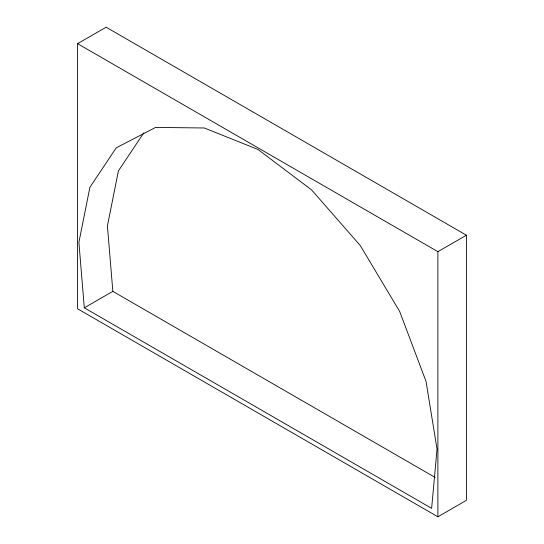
<?xml version="1.0" encoding="UTF-8"?>
<svg xmlns="http://www.w3.org/2000/svg" width="544" height="544" viewBox="0 0 544 544"><rect width="100%" height="100%" fill="white"/><g stroke="black" fill="none" stroke-linecap="round" stroke-linejoin="round"><path stroke-width="0.82" d="M143.847 132.777L118.415 170.884L107.426 225.896L112.832 291.353L435.132 477.435M77.588 43.67L106.114 27.2L466.412 235.212L466.412 500.33L437.886 516.8L77.588 308.788L77.588 43.67L437.886 251.682L466.412 235.212M84.306 307.822L431.63 508.348L437.036 449.133L426.047 381.439L399.67 311.46L360.318 245.609L311.596 189.91L257.965 149.464L204.333 127.983L155.611 127.418L116.26 147.832L89.882 187.354L78.9 242.366L84.306 307.822L112.832 291.353M437.886 251.682L437.886 516.8"/></g></svg>
